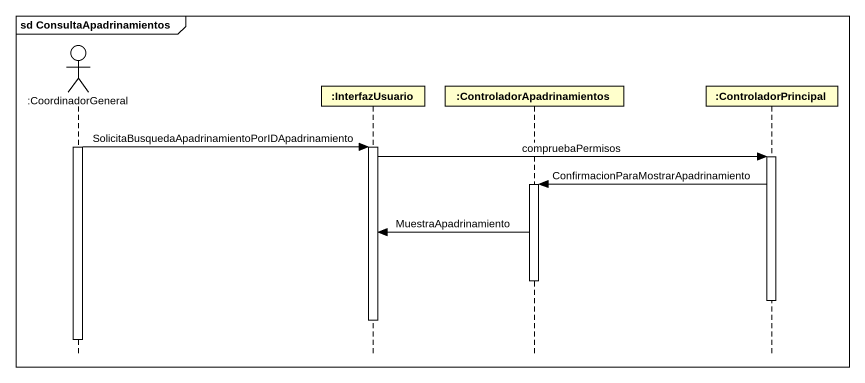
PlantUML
@startuml
mainframe sd ConsultaApadrinamientos
hide footbox
actor ":CoordinadorGeneral" as CoordinadorGeneral
participant ":InterfazUsuario" as InterfazUsuario
participant ":ControladorApadrinamientos" as ControladorApadrinamientos
participant ":ControladorPrincipal" as ControladorPrincipal

activate CoordinadorGeneral
CoordinadorGeneral -> InterfazUsuario : SolicitaBusquedaApadrinamientoPorIDApadrinamiento
activate InterfazUsuario
InterfazUsuario -> ControladorPrincipal : compruebaPermisos
activate ControladorPrincipal
ControladorPrincipal -> ControladorApadrinamientos : ConfirmacionParaMostrarApadrinamiento
activate ControladorApadrinamientos
ControladorApadrinamientos -> InterfazUsuario : MuestraApadrinamiento
deactivate ControladorApadrinamientos
deactivate ControladorPrincipal
deactivate InterfazUsuario
deactivate CoordinadorGeneral
@enduml
